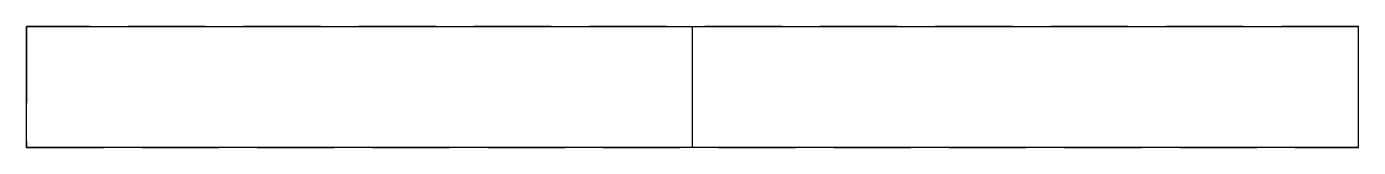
# Model space of a CAD drawing. Extents: x -55 to 55, y -10 to 0.
import ezdxf

# ---------------------------------------------------------------- set-up
doc = ezdxf.new("R2010")
doc.units = 0
doc.linetypes.add('HIDDEN', pattern=[9.525, 6.35, -3.175])
doc.layers.get('0').update_dxf_attribs({"linetype": 'CONTINUOUS'})

msp = doc.modelspace()

# ---------------------------------------------------------------- linework, layer by layer
at = {"linetype": 'CONTINUOUS'}
for p, q in [((-55, -10), (-55, 0)), ((-55, 0), (55, 0)), ((0, -10), (0, 0)), ((55, -10), (55, 0)), ((55, -10), (-55, -10))]:
    msp.add_line(p, q, dxfattribs=at)
at = {"linetype": 'HIDDEN'}
for p, q in [((-55, 0), (-55, -10)), ((55, 0), (-55, 0)), ((55, -10), (55, 0)), ((-55, -10), (55, -10))]:
    msp.add_line(p, q, dxfattribs=at)

doc.saveas('drawing.dxf')
